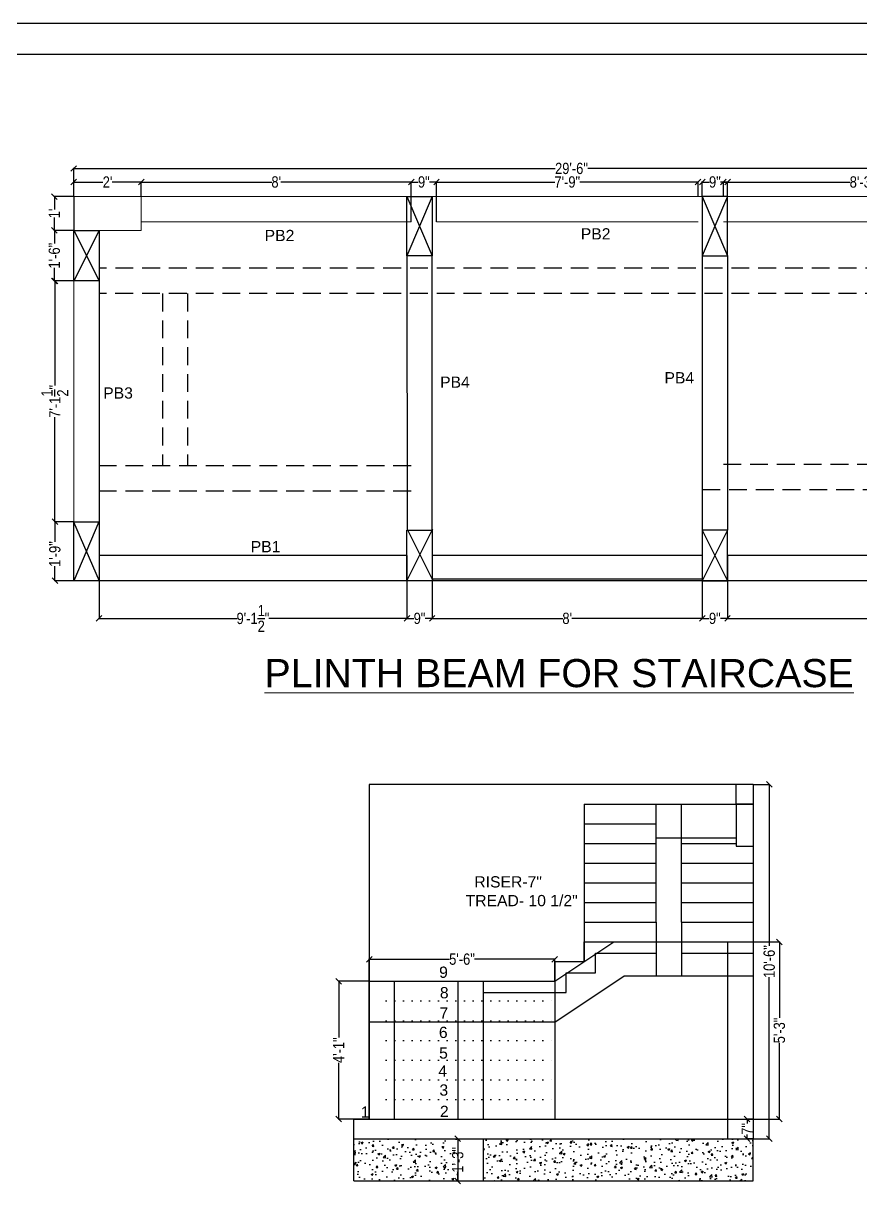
# Model space of a CAD drawing. Header units: inches. Extents: x 13054 to 48691, y 5623 to 20391.
# Drawn here: x 45022.6 to 45320.4, y 19081.8 to 19494.5 of the extents above; entities that cross this region are included whole.
import ezdxf

# ---------------------------------------------------------------- set-up
doc = ezdxf.new("R2010")
doc.units = ezdxf.units.IN
doc.header["$MEASUREMENT"] = 0
doc.linetypes.add('ACAD_ISO07W100', pattern=[3, 0, -3])
doc.linetypes.add('DASHED2', pattern=[9.525, 6.35, -3.175])
doc.layers.add('coloumn', color=1, linetype='Continuous')
doc.styles.get("Standard").update_dxf_attribs({"font": 'arial.ttf'})
doc.styles.add('TEXT', font='')
doc.styles.get('TEXT').set_extended_font_data('Arial Narrow')
doc.dimstyles.new('Copy of Standard', dxfattribs={"dimtxt": 4, "dimasz": 2, "dimexe": 0.18, "dimexo": 0.0625, "dimgap": 0.09, "dimtad": 0, "dimzin": 0, "dimdsep": 46, "dimlunit": 4, "dimtxsty": 'TEXT', "dimblk": 'OBLIQUE', "dimcen": 0.09, "dimclrd": 8, "dimclre": 8, "dimclrt": 256, "dimadec": 0, "dimazin": 0, "dimtfac": 1, "dimtofl": 0, "dimtmove": 0, "dimatfit": 3, "dimfxl": 1, "dimtolj": 1, "dimtzin": 0, "dimarcsym": 0})

# ---------------------------------------------------------------- blocks, each defined once
blk = doc.blocks.new('_Oblique')
at = {"color": 0, "linetype": 'Continuous', "lineweight": -2}
blk.add_line((-0.5, -0.5), (0.5, 0.5), dxfattribs=at)
blk = doc.blocks.new('*D1168')
at = {"color": 8, "lineweight": -2, "transparency": 16777216}
for p, q in [((45145.54, 19153.84), (45134.57, 19153.84)), ((45134.75, 19153.84), (45134.75, 19133.86)), ((45134.75, 19104.84), (45134.75, 19124.82)), ((45145.54, 19104.84), (45134.57, 19104.84))]:
    blk.add_line(p, q, dxfattribs=at)
at = {"layer": 'Defpoints', "color": 0, "transparency": 16777216}
for p in [(45145.6, 19153.84), (45134.75, 19104.84), (45145.6, 19104.84)]:
    blk.add_point(p, dxfattribs=at)
at = {"color": 8, "lineweight": -2, "transparency": 16777216, "xscale": 2, "yscale": 2, "zscale": 2}
for p, rotation in [((45134.75, 19153.84), 90), ((45134.75, 19104.84), 270)]:
    blk.add_blockref('_Oblique', p, dxfattribs=dict(at, rotation=rotation))
at = {"transparency": 16777216, "insert": (45134.75, 19129.34), "char_height": 4, "attachment_point": 5, "rotation": 90, "style": 'TEXT'}
blk.add_mtext('\\A1;4\'-1"', dxfattribs=at)
blk = doc.blocks.new('*D1169')
at = {"color": 8, "lineweight": -2, "transparency": 16777216}
for p, q in [((45282.17, 19167.84), (45291.66, 19167.84)), ((45291.48, 19167.84), (45291.48, 19140.79)), ((45291.48, 19104.84), (45291.48, 19131.88)), ((45273.17, 19104.84), (45291.66, 19104.84))]:
    blk.add_line(p, q, dxfattribs=at)
at = {"layer": 'Defpoints', "color": 0, "transparency": 16777216}
for p in [(45282.1, 19167.84), (45273.1, 19104.84), (45291.48, 19104.84)]:
    blk.add_point(p, dxfattribs=at)
at = {"color": 8, "lineweight": -2, "transparency": 16777216, "xscale": 2, "yscale": 2, "zscale": 2}
for p, rotation in [((45291.48, 19167.84), 90), ((45291.48, 19104.84), 270)]:
    blk.add_blockref('_Oblique', p, dxfattribs=dict(at, rotation=rotation))
at = {"transparency": 16777216, "insert": (45291.48, 19136.34), "char_height": 4, "attachment_point": 5, "rotation": 90, "style": 'TEXT'}
blk.add_mtext('\\A1;5\'-3"', dxfattribs=at)
blk = doc.blocks.new('*D1170')
at = {"color": 8, "lineweight": -2, "transparency": 16777216}
for p, q in [((45282.17, 19223.84), (45288.05, 19223.84)), ((45287.87, 19223.84), (45287.87, 19166.41)), ((45287.87, 19097.84), (45287.87, 19155.26)), ((45282.19, 19097.84), (45288.05, 19097.84))]:
    blk.add_line(p, q, dxfattribs=at)
at = {"layer": 'Defpoints', "color": 0, "transparency": 16777216}
for p in [(45282.1, 19223.84), (45282.13, 19097.84), (45287.87, 19097.84)]:
    blk.add_point(p, dxfattribs=at)
at = {"color": 8, "lineweight": -2, "transparency": 16777216, "xscale": 2, "yscale": 2, "zscale": 2}
for p, rotation in [((45287.87, 19223.84), 90), ((45287.87, 19097.84), 270)]:
    blk.add_blockref('_Oblique', p, dxfattribs=dict(at, rotation=rotation))
at = {"transparency": 16777216, "insert": (45287.87, 19160.84), "char_height": 4, "attachment_point": 5, "rotation": 90, "style": 'TEXT'}
blk.add_mtext('\\A1;10\'-6"', dxfattribs=at)
blk = doc.blocks.new('*D1171')
at = {"color": 8, "lineweight": -2, "transparency": 16777216}
for p, q in [((45145.6, 19153.9), (45145.6, 19161.88)), ((45145.6, 19161.7), (45174.15, 19161.7)), ((45211.6, 19161.7), (45183.06, 19161.7)), ((45211.6, 19153.9), (45211.6, 19161.88))]:
    blk.add_line(p, q, dxfattribs=at)
at = {"layer": 'Defpoints', "color": 0, "transparency": 16777216}
for p in [(45211.6, 19161.7), (45145.6, 19153.84), (45211.6, 19153.84)]:
    blk.add_point(p, dxfattribs=at)
at = {"color": 8, "lineweight": -2, "transparency": 16777216, "xscale": 2, "yscale": 2, "zscale": 2, "rotation": 180}
blk.add_blockref('_Oblique', (45145.6, 19161.7), dxfattribs=at)
at = {"color": 8, "lineweight": -2, "transparency": 16777216, "xscale": 2, "yscale": 2, "zscale": 2}
blk.add_blockref('_Oblique', (45211.6, 19161.7), dxfattribs=at)
at = {"transparency": 16777216, "insert": (45178.6, 19161.7), "char_height": 4, "attachment_point": 5, "style": 'TEXT'}
blk.add_mtext('\\A1;5\'-6"', dxfattribs=at)
blk = doc.blocks.new('*D1172')
at = {"color": 8, "lineweight": -2, "transparency": 16777216}
for p, q in [((45040.54, 19432.91), (45040.54, 19443.03)), ((45040.54, 19442.85), (45211.79, 19442.85)), ((45394.54, 19442.85), (45223.3, 19442.85)), ((45394.54, 19432.91), (45394.54, 19443.03))]:
    blk.add_line(p, q, dxfattribs=at)
at = {"layer": 'Defpoints', "color": 0, "transparency": 16777216}
for p in [(45040.54, 19442.85), (45040.54, 19432.85), (45394.54, 19432.85)]:
    blk.add_point(p, dxfattribs=at)
at = {"color": 8, "lineweight": -2, "transparency": 16777216, "xscale": 2, "yscale": 2, "zscale": 2, "rotation": 180}
blk.add_blockref('_Oblique', (45040.54, 19442.85), dxfattribs=at)
at = {"color": 8, "lineweight": -2, "transparency": 16777216, "xscale": 2, "yscale": 2, "zscale": 2}
blk.add_blockref('_Oblique', (45394.54, 19442.85), dxfattribs=at)
at = {"transparency": 16777216, "insert": (45217.54, 19442.85), "char_height": 4, "attachment_point": 5, "style": 'TEXT'}
blk.add_mtext('\\A1;29\'-6"', dxfattribs=at)
blk = doc.blocks.new('*D1180')
at = {"color": 8, "lineweight": -2, "transparency": 16777216}
for p, q in [((45040.48, 19317.27), (45033.64, 19317.27)), ((45033.82, 19317.27), (45033.82, 19310.06)), ((45033.82, 19296.27), (45033.82, 19301.46)), ((45040.48, 19296.27), (45033.64, 19296.27))]:
    blk.add_line(p, q, dxfattribs=at)
at = {"layer": 'Defpoints', "color": 0, "transparency": 16777216}
for p in [(45033.82, 19317.27), (45040.54, 19317.27), (45040.54, 19296.27)]:
    blk.add_point(p, dxfattribs=at)
at = {"color": 8, "lineweight": -2, "transparency": 16777216, "xscale": 2, "yscale": 2, "zscale": 2}
for p, rotation in [((45033.82, 19317.27), 90), ((45033.82, 19296.27), 270)]:
    blk.add_blockref('_Oblique', p, dxfattribs=dict(at, rotation=rotation))
at = {"transparency": 16777216, "insert": (45033.82, 19305.76), "char_height": 4, "attachment_point": 5, "rotation": 90, "style": 'TEXT'}
blk.add_mtext('\\A1;1\'-9"', dxfattribs=at)
blk = doc.blocks.new('*D1173')
at = {"color": 8, "lineweight": -2, "transparency": 16777216}
for p, q in [((45040.42, 19402.85), (45033.64, 19402.85)), ((45033.82, 19402.85), (45033.82, 19365.7)), ((45033.82, 19317.27), (45033.82, 19354.42)), ((45040.42, 19317.27), (45033.64, 19317.27))]:
    blk.add_line(p, q, dxfattribs=at)
at = {"layer": 'Defpoints', "color": 0, "transparency": 16777216}
for p in [(45033.82, 19402.85), (45040.48, 19402.85), (45040.48, 19317.27)]:
    blk.add_point(p, dxfattribs=at)
at = {"color": 8, "lineweight": -2, "transparency": 16777216, "xscale": 2, "yscale": 2, "zscale": 2}
for p, rotation in [((45033.82, 19402.85), 90), ((45033.82, 19317.27), 270)]:
    blk.add_blockref('_Oblique', p, dxfattribs=dict(at, rotation=rotation))
at = {"transparency": 16777216, "insert": (45033.82, 19360.06), "char_height": 4, "attachment_point": 5, "rotation": 90, "style": 'TEXT'}
blk.add_mtext('\\A1;7\'-1{\\H1x;\\S1/2;}"', dxfattribs=at)
blk = doc.blocks.new('*D1174')
at = {"color": 8, "lineweight": -2, "transparency": 16777216}
for p, q in [((45040.48, 19420.85), (45033.46, 19420.85)), ((45033.64, 19420.85), (45033.64, 19416.15)), ((45033.64, 19402.85), (45033.64, 19407.55)), ((45040.48, 19402.85), (45033.46, 19402.85))]:
    blk.add_line(p, q, dxfattribs=at)
at = {"layer": 'Defpoints', "color": 0, "transparency": 16777216}
for p in [(45033.64, 19420.85), (45040.54, 19420.85), (45040.54, 19402.85)]:
    blk.add_point(p, dxfattribs=at)
at = {"color": 8, "lineweight": -2, "transparency": 16777216, "xscale": 2, "yscale": 2, "zscale": 2}
for p, rotation in [((45033.64, 19420.85), 90), ((45033.64, 19402.85), 270)]:
    blk.add_blockref('_Oblique', p, dxfattribs=dict(at, rotation=rotation))
at = {"transparency": 16777216, "insert": (45033.64, 19411.85), "char_height": 4, "attachment_point": 5, "rotation": 90, "style": 'TEXT'}
blk.add_mtext('\\A1;1\'-6"', dxfattribs=at)
blk = doc.blocks.new('*D1181')
at = {"color": 8, "lineweight": -2, "transparency": 16777216}
for p, q in [((45040.48, 19432.85), (45033.46, 19432.85)), ((45033.64, 19432.85), (45033.64, 19428.3)), ((45033.64, 19420.85), (45033.64, 19425.41)), ((45040.48, 19420.85), (45033.46, 19420.85))]:
    blk.add_line(p, q, dxfattribs=at)
at = {"layer": 'Defpoints', "color": 0, "transparency": 16777216}
for p in [(45033.64, 19432.85), (45040.54, 19432.85), (45040.54, 19420.85)]:
    blk.add_point(p, dxfattribs=at)
at = {"color": 8, "lineweight": -2, "transparency": 16777216, "xscale": 2, "yscale": 2, "zscale": 2}
for p, rotation in [((45033.64, 19432.85), 90), ((45033.64, 19420.85), 270)]:
    blk.add_blockref('_Oblique', p, dxfattribs=dict(at, rotation=rotation))
at = {"transparency": 16777216, "insert": (45033.64, 19426.85), "char_height": 4, "attachment_point": 5, "rotation": 90, "style": 'TEXT'}
blk.add_mtext("\\A1;1'", dxfattribs=at)
blk = doc.blocks.new('*D1176')
at = {"color": 8, "lineweight": -2, "transparency": 16777216}
for p, q in [((45040.54, 19432.91), (45040.54, 19438.22)), ((45040.54, 19438.04), (45050.92, 19438.04)), ((45064.54, 19438.04), (45054.17, 19438.04)), ((45064.54, 19432.91), (45064.54, 19438.22))]:
    blk.add_line(p, q, dxfattribs=at)
at = {"layer": 'Defpoints', "color": 0, "transparency": 16777216}
for p in [(45064.54, 19438.04), (45040.54, 19432.85), (45064.54, 19432.85)]:
    blk.add_point(p, dxfattribs=at)
at = {"color": 8, "lineweight": -2, "transparency": 16777216, "xscale": 2, "yscale": 2, "zscale": 2, "rotation": 180}
blk.add_blockref('_Oblique', (45040.54, 19438.04), dxfattribs=at)
at = {"color": 8, "lineweight": -2, "transparency": 16777216, "xscale": 2, "yscale": 2, "zscale": 2}
blk.add_blockref('_Oblique', (45064.54, 19438.04), dxfattribs=at)
at = {"transparency": 16777216, "insert": (45052.54, 19438.04), "char_height": 4, "attachment_point": 5, "style": 'TEXT'}
blk.add_mtext("\\A1;2'", dxfattribs=at)
blk = doc.blocks.new('*D1183')
at = {"color": 8, "lineweight": -2, "transparency": 16777216}
for p, q in [((45064.54, 19432.91), (45064.54, 19438.22)), ((45064.54, 19438.04), (45110.95, 19438.04)), ((45160.54, 19438.04), (45114.14, 19438.04)), ((45160.54, 19423.91), (45160.54, 19438.22))]:
    blk.add_line(p, q, dxfattribs=at)
at = {"layer": 'Defpoints', "color": 0, "transparency": 16777216}
for p in [(45160.54, 19438.04), (45064.54, 19432.85), (45160.54, 19423.85)]:
    blk.add_point(p, dxfattribs=at)
at = {"color": 8, "lineweight": -2, "transparency": 16777216, "xscale": 2, "yscale": 2, "zscale": 2, "rotation": 180}
blk.add_blockref('_Oblique', (45064.54, 19438.04), dxfattribs=at)
at = {"color": 8, "lineweight": -2, "transparency": 16777216, "xscale": 2, "yscale": 2, "zscale": 2}
blk.add_blockref('_Oblique', (45160.54, 19438.04), dxfattribs=at)
at = {"transparency": 16777216, "insert": (45112.54, 19438.04), "char_height": 4, "attachment_point": 5, "style": 'TEXT'}
blk.add_mtext("\\A1;8'", dxfattribs=at)
blk = doc.blocks.new('*D1184')
at = {"color": 8, "lineweight": -2, "transparency": 16777216}
for p, q in [((45160.54, 19423.91), (45160.54, 19438.22)), ((45160.54, 19438.04), (45163.07, 19438.04)), ((45169.54, 19438.04), (45167.02, 19438.04)), ((45169.54, 19423.91), (45169.54, 19438.22))]:
    blk.add_line(p, q, dxfattribs=at)
at = {"layer": 'Defpoints', "color": 0, "transparency": 16777216}
for p in [(45160.54, 19438.04), (45160.54, 19423.85), (45169.54, 19423.85)]:
    blk.add_point(p, dxfattribs=at)
at = {"color": 8, "lineweight": -2, "transparency": 16777216, "xscale": 2, "yscale": 2, "zscale": 2, "rotation": 180}
blk.add_blockref('_Oblique', (45160.54, 19438.04), dxfattribs=at)
at = {"color": 8, "lineweight": -2, "transparency": 16777216, "xscale": 2, "yscale": 2, "zscale": 2}
blk.add_blockref('_Oblique', (45169.54, 19438.04), dxfattribs=at)
at = {"transparency": 16777216, "insert": (45165.04, 19438.04), "char_height": 4, "attachment_point": 5, "style": 'TEXT'}
blk.add_mtext('\\A1;9"', dxfattribs=at)
blk = doc.blocks.new('*D1177')
at = {"color": 8, "lineweight": -2, "transparency": 16777216}
for p, q in [((45169.54, 19432.91), (45169.54, 19438.22)), ((45169.54, 19438.04), (45211.6, 19438.04)), ((45262.54, 19438.04), (45220.48, 19438.04)), ((45262.54, 19432.91), (45262.54, 19438.22))]:
    blk.add_line(p, q, dxfattribs=at)
at = {"layer": 'Defpoints', "color": 0, "transparency": 16777216}
for p in [(45262.54, 19438.04), (45169.54, 19432.85), (45262.54, 19432.85)]:
    blk.add_point(p, dxfattribs=at)
at = {"color": 8, "lineweight": -2, "transparency": 16777216, "xscale": 2, "yscale": 2, "zscale": 2, "rotation": 180}
blk.add_blockref('_Oblique', (45169.54, 19438.04), dxfattribs=at)
at = {"color": 8, "lineweight": -2, "transparency": 16777216, "xscale": 2, "yscale": 2, "zscale": 2}
blk.add_blockref('_Oblique', (45262.54, 19438.04), dxfattribs=at)
at = {"transparency": 16777216, "insert": (45216.04, 19438.04), "char_height": 4, "attachment_point": 5, "style": 'TEXT'}
blk.add_mtext('\\A1;7\'-9"', dxfattribs=at)
blk = doc.blocks.new('*D1185')
at = {"color": 8, "lineweight": -2, "transparency": 16777216}
for p, q in [((45271.54, 19432.91), (45271.54, 19438.22)), ((45271.54, 19438.04), (45316.59, 19438.04)), ((45370.54, 19438.04), (45325.5, 19438.04)), ((45370.54, 19432.91), (45370.54, 19438.22))]:
    blk.add_line(p, q, dxfattribs=at)
at = {"layer": 'Defpoints', "color": 0, "transparency": 16777216}
for p in [(45370.54, 19438.04), (45271.54, 19432.85), (45370.54, 19432.85)]:
    blk.add_point(p, dxfattribs=at)
at = {"color": 8, "lineweight": -2, "transparency": 16777216, "xscale": 2, "yscale": 2, "zscale": 2, "rotation": 180}
blk.add_blockref('_Oblique', (45271.54, 19438.04), dxfattribs=at)
at = {"color": 8, "lineweight": -2, "transparency": 16777216, "xscale": 2, "yscale": 2, "zscale": 2}
blk.add_blockref('_Oblique', (45370.54, 19438.04), dxfattribs=at)
at = {"transparency": 16777216, "insert": (45321.04, 19438.04), "char_height": 4, "attachment_point": 5, "style": 'TEXT'}
blk.add_mtext('\\A1;8\'-3"', dxfattribs=at)
blk = doc.blocks.new('*D1265')
at = {"color": 8, "lineweight": -2, "transparency": 16777216}
for p, q in [((45264.04, 19432.91), (45264.04, 19438.22)), ((45264.04, 19438.04), (45266.56, 19438.04)), ((45273.04, 19438.04), (45270.52, 19438.04)), ((45273.04, 19432.91), (45273.04, 19438.22))]:
    blk.add_line(p, q, dxfattribs=at)
at = {"layer": 'Defpoints', "color": 0, "transparency": 16777216}
for p in [(45273.04, 19438.04), (45264.04, 19432.85), (45273.04, 19432.85)]:
    blk.add_point(p, dxfattribs=at)
at = {"color": 8, "lineweight": -2, "transparency": 16777216, "xscale": 2, "yscale": 2, "zscale": 2, "rotation": 180}
blk.add_blockref('_Oblique', (45264.04, 19438.04), dxfattribs=at)
at = {"color": 8, "lineweight": -2, "transparency": 16777216, "xscale": 2, "yscale": 2, "zscale": 2}
blk.add_blockref('_Oblique', (45273.04, 19438.04), dxfattribs=at)
at = {"transparency": 16777216, "insert": (45268.54, 19438.04), "char_height": 4, "attachment_point": 5, "style": 'TEXT'}
blk.add_mtext('\\A1;9"', dxfattribs=at)
blk = doc.blocks.new('*D1266')
at = {"color": 8, "lineweight": -2, "transparency": 16777216}
for p, q in [((45177.04, 19097.84), (45176.92, 19097.84)), ((45177.1, 19097.84), (45177.1, 19094.64)), ((45177.1, 19082.84), (45177.1, 19086.04)), ((45177.04, 19082.84), (45176.92, 19082.84))]:
    blk.add_line(p, q, dxfattribs=at)
at = {"layer": 'Defpoints', "color": 0, "transparency": 16777216}
for p in [(45177.1, 19097.84), (45177.1, 19082.84), (45177.1, 19082.84)]:
    blk.add_point(p, dxfattribs=at)
at = {"color": 8, "lineweight": -2, "transparency": 16777216, "xscale": 2, "yscale": 2, "zscale": 2}
for p, rotation in [((45177.1, 19097.84), 90), ((45177.1, 19082.84), 270)]:
    blk.add_blockref('_Oblique', p, dxfattribs=dict(at, rotation=rotation))
at = {"transparency": 16777216, "insert": (45177.1, 19090.34), "char_height": 4, "attachment_point": 5, "rotation": 90, "style": 'TEXT'}
blk.add_mtext('\\A1;1\'-3"', dxfattribs=at)
blk = doc.blocks.new('*D1267')
at = {"color": 8, "lineweight": -2, "transparency": 16777216}
for p, q in [((45282.04, 19104.84), (45279.82, 19104.84)), ((45280, 19104.84), (45280, 19103.3)), ((45280, 19097.84), (45280, 19099.37)), ((45282.13, 19097.84), (45279.82, 19097.84))]:
    blk.add_line(p, q, dxfattribs=at)
at = {"layer": 'Defpoints', "color": 0, "transparency": 16777216}
for p in [(45280, 19104.84), (45282.1, 19104.84), (45282.19, 19097.84)]:
    blk.add_point(p, dxfattribs=at)
at = {"color": 8, "lineweight": -2, "transparency": 16777216, "xscale": 2, "yscale": 2, "zscale": 2}
for p, rotation in [((45280, 19104.84), 90), ((45280, 19097.84), 270)]:
    blk.add_blockref('_Oblique', p, dxfattribs=dict(at, rotation=rotation))
at = {"transparency": 16777216, "insert": (45280, 19101.34), "char_height": 4, "attachment_point": 5, "rotation": 90, "style": 'TEXT'}
blk.add_mtext('\\A1;7"', dxfattribs=at)
blk = doc.blocks.new('*D1293')
at = {"color": 8, "lineweight": -2, "transparency": 16777216}
for p, q in [((45049.54, 19305.21), (45049.54, 19282.69)), ((45159, 19305.21), (45159, 19282.69)), ((45049.54, 19282.87), (45098.61, 19282.87)), ((45159, 19282.87), (45109.93, 19282.87))]:
    blk.add_line(p, q, dxfattribs=at)
at = {"layer": 'Defpoints', "color": 0, "transparency": 16777216}
for p in [(45049.54, 19305.27), (45159, 19305.27), (45159, 19282.87)]:
    blk.add_point(p, dxfattribs=at)
at = {"color": 8, "lineweight": -2, "transparency": 16777216, "xscale": 2, "yscale": 2, "zscale": 2, "rotation": 180}
blk.add_blockref('_Oblique', (45049.54, 19282.87), dxfattribs=at)
at = {"color": 8, "lineweight": -2, "transparency": 16777216, "xscale": 2, "yscale": 2, "zscale": 2}
blk.add_blockref('_Oblique', (45159, 19282.87), dxfattribs=at)
at = {"transparency": 16777216, "insert": (45104.27, 19282.87), "char_height": 4, "attachment_point": 5, "style": 'TEXT'}
blk.add_mtext('\\A1;9\'-1{\\H1x;\\S1/2;}"', dxfattribs=at)
blk = doc.blocks.new('*D1294')
at = {"color": 8, "lineweight": -2, "transparency": 16777216}
for p, q in [((45159, 19305.21), (45159, 19282.69)), ((45168, 19305.21), (45168, 19282.69)), ((45159, 19282.87), (45161.52, 19282.87)), ((45168, 19282.87), (45165.47, 19282.87))]:
    blk.add_line(p, q, dxfattribs=at)
at = {"layer": 'Defpoints', "color": 0, "transparency": 16777216}
for p in [(45159, 19305.27), (45168, 19305.27), (45168, 19282.87)]:
    blk.add_point(p, dxfattribs=at)
at = {"color": 8, "lineweight": -2, "transparency": 16777216, "xscale": 2, "yscale": 2, "zscale": 2, "rotation": 180}
blk.add_blockref('_Oblique', (45159, 19282.87), dxfattribs=at)
at = {"color": 8, "lineweight": -2, "transparency": 16777216, "xscale": 2, "yscale": 2, "zscale": 2}
blk.add_blockref('_Oblique', (45168, 19282.87), dxfattribs=at)
at = {"transparency": 16777216, "insert": (45163.5, 19282.87), "char_height": 4, "attachment_point": 5, "style": 'TEXT'}
blk.add_mtext('\\A1;9"', dxfattribs=at)
blk = doc.blocks.new('*D1295')
at = {"color": 8, "lineweight": -2, "transparency": 16777216}
for p, q in [((45168, 19305.21), (45168, 19282.69)), ((45264.02, 19305.21), (45264.02, 19282.69)), ((45168, 19282.87), (45214.41, 19282.87)), ((45264.02, 19282.87), (45217.61, 19282.87))]:
    blk.add_line(p, q, dxfattribs=at)
at = {"layer": 'Defpoints', "color": 0, "transparency": 16777216}
for p in [(45168, 19305.27), (45264.02, 19305.27), (45264.02, 19282.87)]:
    blk.add_point(p, dxfattribs=at)
at = {"color": 8, "lineweight": -2, "transparency": 16777216, "xscale": 2, "yscale": 2, "zscale": 2, "rotation": 180}
blk.add_blockref('_Oblique', (45168, 19282.87), dxfattribs=at)
at = {"color": 8, "lineweight": -2, "transparency": 16777216, "xscale": 2, "yscale": 2, "zscale": 2}
blk.add_blockref('_Oblique', (45264.02, 19282.87), dxfattribs=at)
at = {"transparency": 16777216, "insert": (45216.01, 19282.87), "char_height": 4, "attachment_point": 5, "style": 'TEXT'}
blk.add_mtext("\\A1;8'", dxfattribs=at)
blk = doc.blocks.new('*D1296')
at = {"color": 8, "lineweight": -2, "transparency": 16777216}
for p, q in [((45264.02, 19305.21), (45264.02, 19282.69)), ((45273.02, 19305.21), (45273.02, 19282.69)), ((45264.02, 19282.87), (45266.54, 19282.87)), ((45273.02, 19282.87), (45270.5, 19282.87))]:
    blk.add_line(p, q, dxfattribs=at)
at = {"layer": 'Defpoints', "color": 0, "transparency": 16777216}
for p in [(45264.02, 19305.27), (45273.02, 19305.27), (45273.02, 19282.87)]:
    blk.add_point(p, dxfattribs=at)
at = {"color": 8, "lineweight": -2, "transparency": 16777216, "xscale": 2, "yscale": 2, "zscale": 2, "rotation": 180}
blk.add_blockref('_Oblique', (45264.02, 19282.87), dxfattribs=at)
at = {"color": 8, "lineweight": -2, "transparency": 16777216, "xscale": 2, "yscale": 2, "zscale": 2}
blk.add_blockref('_Oblique', (45273.02, 19282.87), dxfattribs=at)
at = {"transparency": 16777216, "insert": (45268.52, 19282.87), "char_height": 4, "attachment_point": 5, "style": 'TEXT'}
blk.add_mtext('\\A1;9"', dxfattribs=at)
blk = doc.blocks.new('*D1297')
at = {"color": 8, "lineweight": -2, "transparency": 16777216}
for p, q in [((45273.02, 19305.21), (45273.02, 19282.69)), ((45385.52, 19305.21), (45385.52, 19282.69)), ((45273.02, 19282.87), (45323.61, 19282.87)), ((45385.52, 19282.87), (45334.93, 19282.87))]:
    blk.add_line(p, q, dxfattribs=at)
at = {"layer": 'Defpoints', "color": 0, "transparency": 16777216}
for p in [(45273.02, 19305.27), (45385.52, 19305.27), (45385.52, 19282.87)]:
    blk.add_point(p, dxfattribs=at)
at = {"color": 8, "lineweight": -2, "transparency": 16777216, "xscale": 2, "yscale": 2, "zscale": 2, "rotation": 180}
blk.add_blockref('_Oblique', (45273.02, 19282.87), dxfattribs=at)
at = {"color": 8, "lineweight": -2, "transparency": 16777216, "xscale": 2, "yscale": 2, "zscale": 2}
blk.add_blockref('_Oblique', (45385.52, 19282.87), dxfattribs=at)
at = {"transparency": 16777216, "insert": (45329.27, 19282.87), "char_height": 4, "attachment_point": 5, "style": 'TEXT'}
blk.add_mtext('\\A1;9\'-4{\\H1x;\\S1/2;}"', dxfattribs=at)

msp = doc.modelspace()

# ---------------------------------------------------------------- hatches: boundary and pattern name
at = {"transparency": 33554687}
h = msp.add_hatch(dxfattribs=at)
h.set_pattern_fill('AR-CONC', color=1)
h.set_pattern_definition([(50, (7375.107, 6259.212), (7.1726018, -0.62752135), [0.75, -8.25]), (355, (7375.107, 6259.212), (-1.3875133, 7.5219213), [0.6, -6.6]), (100.451444, (7375.705, 6259.16), (5.7850885, 6.8943999), [0.6374019, -7.0114211]), (46.1842, (7375.107, 6261.212), (10.6724133, -1.6551928), [1.125, -12.375]), (96.635635, (7375.996, 6261.074), (9.3466195, 9.741186), [0.9561034, -10.5171376]), (351.184164, (7375.107, 6261.212), (9.3466195, 9.741186), [0.9, -9.9]), (21, (7376.107, 6260.712), (5.9690705, -4.0261889), [0.75, -8.25]), (326, (7376.107, 6260.712), (2.4331533, 7.2515005), [0.6, -6.6]), (71.451445, (7376.6044, 6260.377), (8.4022238, 3.2253115), [0.6374019, -7.0114211]), (37.5, (7375.107, 6259.2123), (0.12159855, 3.32893854), [0, -6.52, 0, -6.7, 0, -6.625]), (7.5, (7375.107, 6259.2123), (2.63069537, 3.94411712), [0, -3.82, 0, -6.37, 0, -2.525]), (327.5, (7372.877, 6259.2123), (5.33822436, -0.22554872), [0, -2.5, 0, -7.8, 0, -10.35]), (317.5, (7371.877, 6259.2123), (5.8318617, 1.0010498), [0, -3.25, 0, -5.18, 0, -7.35])])
h.paths.add_polyline_path([(45186.103, 19097.838), (45186.103, 19082.838), (45282.126, 19082.838), (45282.126, 19097.838)])
h.paths.add_polyline_path([(45177.103, 19082.838), (45177.103, 19097.838), (45140.103, 19097.838), (45140.103, 19082.838)])

# ---------------------------------------------------------------- linework, layer by layer
for p, q in [((44556, 19494.509), (45823.727, 19494.509)), ((44566.992, 19483.517), (45812.735, 19483.517)), ((45167.996, 19314.443), (45168.043, 19411.851)), ((45264.043, 19411.851), (45264.043, 19314.27)), ((45273.043, 19411.851), (45273.017, 19314.27)), ((45049.543, 19402.851), (45049.543, 19314.27)), ((45158.996, 19305.27), (45049.543, 19305.27)), ((45264.018, 19305.27), (45167.996, 19305.27)), ((45385.52, 19305.27), (45273.018, 19305.27)), ((45394.52, 19296.27), (45040.543, 19296.27)), ((45145.603, 19223.838), (45145.603, 19104.838)), ((45151.603, 19223.838), (45145.603, 19223.838)), ((45282.103, 19223.838), (45148.603, 19223.838)), ((45276.103, 19216.838), (45276.103, 19223.838)), ((45282.103, 19223.838), (45282.103, 19097.838)), ((45282.103, 19223.838), (45282.103, 19209.838)), ((45222.103, 19216.838), (45222.103, 19160.838)), ((45222.103, 19216.838), (45282.103, 19216.838)), ((45247.603, 19174.838), (45247.603, 19216.838)), ((45256.603, 19174.838), (45256.603, 19216.838)), ((45282.103, 19216.838), (45276.103, 19216.838)), ((45276.103, 19216.838), (45276.103, 19201.838)), ((45222.103, 19209.838), (45247.603, 19209.838)), ((45222.103, 19202.838), (45247.603, 19202.838)), ((45276.103, 19204.767), (45247.603, 19204.767)), ((45256.603, 19202.838), (45276.103, 19202.838)), ((45276.103, 19201.838), (45282.103, 19201.838)), ((45222.103, 19195.838), (45247.603, 19195.838)), ((45256.603, 19195.838), (45282.103, 19195.838)), ((45222.103, 19188.838), (45247.603, 19188.838)), ((45256.603, 19188.838), (45282.103, 19188.838)), ((45222.103, 19181.838), (45247.603, 19181.838)), ((45256.603, 19181.838), (45282.103, 19181.838)), ((45222.103, 19174.838), (45247.603, 19174.838)), ((45247.603, 19174.838), (45247.603, 19155.838)), ((45256.603, 19174.838), (45282.103, 19174.838)), ((45256.603, 19174.838), (45256.603, 19155.838)), ((45222.103, 19160.838), (45222.103, 19167.838)), ((45222.103, 19167.838), (45247.603, 19167.838)), ((45256.603, 19167.838), (45282.103, 19167.838)), ((45273.103, 19097.838), (45273.103, 19167.838)), ((45211.603, 19160.838), (45211.603, 19104.838)), ((45211.603, 19153.838), (45211.603, 19160.838)), ((45211.603, 19160.838), (45222.103, 19160.838)), ((45154.603, 19104.838), (45154.603, 19153.838)), ((45177.103, 19153.838), (45177.103, 19104.838)), ((45186.103, 19153.838), (45186.103, 19104.838)), ((45140.103, 19097.838), (45140.103, 19104.838)), ((45140.103, 19104.838), (45273.103, 19104.838)), ((45140.103, 19097.838), (45282.126, 19097.838)), ((45140.103, 19082.838), (45140.103, 19097.838)), ((45177.103, 19097.838), (45177.103, 19082.838)), ((45186.103, 19097.838), (45186.103, 19082.838)), ((45282.126, 19082.838), (45282.126, 19097.838)), ((45140.103, 19082.838), (45282.126, 19082.838))]:
    msp.add_line(p, q)
at = {"linetype": 'ByBlock', "lineweight": 0}
for p, q in [((45040.543, 19432.851), (45394.543, 19432.851)), ((45064.543, 19432.851), (45064.543, 19420.851)), ((45040.543, 19420.851), (45064.543, 19420.851)), ((45064.543, 19423.851), (45160.545, 19423.851)), ((45169.543, 19423.851), (45262.543, 19423.851)), ((45271.543, 19423.851), (45370.543, 19423.851)), ((45040.543, 19402.851), (45040.543, 19314.27))]:
    msp.add_line(p, q, dxfattribs=at)
at = {"transparency": 33554534}
for p, q in [((45040.543, 19432.851), (45040.543, 19420.851)), ((45167.996, 19302.27), (45168.043, 19302.27)), ((45168.068, 19296.95), (45264.018, 19296.969)), ((45226.103, 19156.838), (45226.103, 19163.838)), ((45226.103, 19163.838), (45247.603, 19163.838)), ((45256.603, 19163.838), (45282.103, 19163.838)), ((45215.603, 19149.838), (45215.603, 19156.838)), ((45215.603, 19156.838), (45226.103, 19156.838)), ((45186.103, 19149.838), (45215.603, 19149.838))]:
    msp.add_line(p, q, dxfattribs=at)
at = {"color": 1, "linetype": 'ByBlock', "lineweight": 25}
for p, q in [((45168.043, 19432.851), (45159.043, 19411.851)), ((45159.043, 19432.851), (45168.043, 19411.851)), ((45273.043, 19432.851), (45264.043, 19411.851)), ((45264.043, 19432.851), (45273.043, 19411.851)), ((45040.544, 19420.851), (45049.543, 19402.851)), ((45049.543, 19420.851), (45040.545, 19402.851)), ((45040.458, 19317.27), (45049.543, 19296.27)), ((45049.457, 19317.27), (45040.543, 19296.27)), ((45168.068, 19314.587), (45159.068, 19296.588)), ((45159.069, 19314.587), (45168.068, 19296.568)), ((45264.018, 19314.27), (45273.018, 19296.271)), ((45273.017, 19314.27), (45264.018, 19296.251))]:
    msp.add_line(p, q, dxfattribs=at)
at = {"linetype": 'ByBlock', "lineweight": 25}
msp.add_line((45159.043, 19411.851), (45159.044, 19314.27), dxfattribs=at)
at = {"color": 14, "linetype": 'DASHED2', "transparency": 33554534}
for p, q in [((45385.543, 19407.351), (45049.543, 19407.351)), ((45385.52, 19398.351), (45049.543, 19398.351)), ((45072.043, 19398.351), (45072.043, 19337.119)), ((45081.043, 19398.351), (45081.043, 19337.119)), ((45160.527, 19337.119), (45049.543, 19337.119)), ((45160.525, 19328.119), (45049.543, 19328.119))]:
    msp.add_line(p, q, dxfattribs=at)
at = {"color": 26, "linetype": 'DASHED2', "transparency": 33554534}
for p, q in [((45271.543, 19337.723), (45388.52, 19337.723)), ((45264.043, 19328.723), (45388.52, 19328.723))]:
    msp.add_line(p, q, dxfattribs=at)
at = {"color": 1}
for p, q in [((45211.603, 19153.838), (45232.603, 19167.838)), ((45232.603, 19167.838), (45282.103, 19167.838)), ((45145.603, 19153.838), (45211.603, 19153.838)), ((45211.603, 19139.355), (45236.328, 19155.838)), ((45236.328, 19155.838), (45282.103, 19155.838)), ((45211.603, 19139.355), (45145.603, 19139.355))]:
    msp.add_line(p, q, dxfattribs=at)
at = {"linetype": 'ACAD_ISO07W100'}
for p, q in [((45151.603, 19146.838), (45211.603, 19146.838)), ((45151.603, 19139.838), (45211.603, 19139.838)), ((45151.603, 19132.838), (45211.603, 19132.838)), ((45151.603, 19125.838), (45211.603, 19125.838)), ((45151.603, 19118.838), (45211.603, 19118.838)), ((45151.603, 19111.838), (45211.603, 19111.838))]:
    msp.add_line(p, q, dxfattribs=at)
at = {"color": 1, "linetype": 'ByBlock', "lineweight": 25}
for points in [[(45159.043, 19432.851), (45168.043, 19432.851), (45168.043, 19411.851), (45159.043, 19411.851)], [(45273.043, 19432.851), (45264.043, 19432.851), (45264.043, 19411.851), (45273.043, 19411.851)], [(45040.543, 19420.851), (45049.543, 19420.851), (45049.543, 19402.851), (45040.543, 19402.851)], [(45040.543, 19317.27), (45049.543, 19317.27), (45049.543, 19296.27), (45040.543, 19296.27)], [(45158.996, 19314.27), (45167.996, 19314.27), (45167.996, 19296.27), (45158.996, 19296.27)], [(45273.018, 19314.27), (45264.018, 19314.27), (45264.018, 19296.27), (45273.018, 19296.27)]]:
    msp.add_lwpolyline(points, close=True, dxfattribs=at)
at = {"layer": 'coloumn'}
for p, q in [((45163.603, 19223.838), (45145.603, 19223.838)), ((45145.603, 19104.838), (45145.603, 19153.838))]:
    msp.add_line(p, q, dxfattribs=at)

# ---------------------------------------------------------------- texts
at = {"linetype": 'ByBlock', "lineweight": 0}
for s, width, gutter_width, insert, char_height, attachment_point in [('{\\C240;\\c2367469;PB2}', 13.69986, 1, (45118.98, 19421.033), 4, 3), ('{\\C240;\\c2367469;PB2}', 13.69986, 1, (45231.405, 19421.611), 4, 3), ('{\\C240;\\c2367469;PB3}', 13.69986, 1, (45061.574, 19365.03), 4, 3), ('{\\C240;\\c2367469;PB1}', 13.69986, 1, (45114.033, 19310.394), 4, 3), ('{\\LPLINTH BEAM FOR STAIRCASE }', 287.32488, 189.162, (45108.37, 19268.422), 10, 1)]:
    msp.add_mtext_dynamic_manual_height_columns(s, width=width, gutter_width=gutter_width, heights=[0], dxfattribs=dict(at, insert=insert, char_height=char_height, attachment_point=attachment_point))
at = {"linetype": 'ACAD_ISO07W100', "lineweight": 0, "transparency": 33554687, "char_height": 4}
for insert, attachment_point in [((45181.373, 19368.886), 3), ((45250.596, 19370.438), 1)]:
    msp.add_mtext_dynamic_manual_height_columns('{\\C240;\\c2367469;PB4}', width=13.69986, gutter_width=1, heights=[0], dxfattribs=dict(at, insert=insert, attachment_point=attachment_point))
at = {"char_height": 4, "attachment_point": 1}
for s, width, insert in [('\\A1;  RISER-7"\\PTREAD- 10 1/2"', 66.71094, (45179.887, 19191.203)), ('1', 10.54364, (45142.62, 19109.356))]:
    msp.add_mtext_dynamic_manual_height_columns(s, width=width, gutter_width=1, heights=[0], dxfattribs=dict(at, insert=insert))
at = {"transparency": 33554534, "char_height": 4, "attachment_point": 3}
for s, insert in [('9', (45173.569, 19159.076)), ('8', (45173.845, 19151.778)), ('7', (45173.715, 19144.552)), ('6', (45173.49, 19137.673)), ('5', (45173.572, 19130.337)), ('4', (45173.275, 19123.923)), ('3', (45173.688, 19117.181)), ('2', (45173.864, 19109.576))]:
    msp.add_mtext_dynamic_manual_height_columns(s, width=10.54364, gutter_width=1, heights=[0], dxfattribs=dict(at, insert=insert))

# ---------------------------------------------------------------- dimensions: what is measured, and where the dimension line sits
for base, p1, p2, picture, middle in [((45040.543, 19442.851), (45394.543, 19432.851), (45040.543, 19432.851), '*D1172', (45217.543, 19442.851)), ((45064.543, 19438.042), (45040.543, 19432.851), (45064.543, 19432.851), '*D1176', (45052.543, 19438.042)), ((45160.545, 19438.042), (45064.543, 19432.851), (45160.545, 19423.851), '*D1183', (45112.544, 19438.042)), ((45160.545, 19438.042), (45169.543, 19423.851), (45160.545, 19423.851), '*D1184', (45165.044, 19438.042)), ((45262.543, 19438.042), (45169.543, 19432.851), (45262.543, 19432.851), '*D1177', (45216.043, 19438.042)), ((45273.043, 19438.042), (45264.043, 19432.851), (45273.043, 19432.851), '*D1265', (45268.543, 19438.042)), ((45370.543, 19438.042), (45271.543, 19432.851), (45370.543, 19432.851), '*D1185', (45321.043, 19438.042)), ((45158.996, 19282.87), (45049.543, 19305.27), (45158.996, 19305.27), '*D1293', (45104.27, 19282.87)), ((45167.996, 19282.87), (45158.996, 19305.27), (45167.996, 19305.27), '*D1294', (45163.496, 19282.87)), ((45264.018, 19282.87), (45167.996, 19305.27), (45264.018, 19305.27), '*D1295', (45216.007, 19282.87)), ((45273.018, 19282.87), (45264.018, 19305.27), (45273.018, 19305.27), '*D1296', (45268.518, 19282.87)), ((45385.52, 19282.87), (45273.018, 19305.27), (45385.52, 19305.27), '*D1297', (45329.269, 19282.87)), ((45211.603, 19161.697), (45145.603, 19153.838), (45211.603, 19153.838), '*D1171', (45178.603, 19161.697))]:
    dim = msp.add_linear_dim(base=base, p1=p1, p2=p2, dimstyle='Copy of Standard')
    dim.commit()
    dim.dimension.update_dxf_attribs({"geometry": picture, "text_midpoint": middle})
for base, p1, p2, angle, picture, middle in [((45033.642, 19432.851), (45040.543, 19420.851), (45040.543, 19432.851), 270, '*D1181', (45033.642, 19426.851)), ((45033.642, 19420.851), (45040.543, 19402.851), (45040.543, 19420.851), 270, '*D1174', (45033.642, 19411.851)), ((45033.822, 19402.851), (45040.481, 19317.27), (45040.481, 19402.851), 270, '*D1173', (45033.822, 19360.06)), ((45287.874, 19097.838), (45282.103, 19223.838), (45282.126, 19097.838), 90, '*D1170', (45287.874, 19160.838)), ((45291.481, 19104.838), (45282.103, 19167.838), (45273.103, 19104.838), 90, '*D1169', (45291.481, 19136.338)), ((45134.747, 19104.838), (45145.603, 19153.838), (45145.603, 19104.838), 90, '*D1168', (45134.747, 19129.338)), ((45280, 19104.838), (45282.189, 19097.838), (45282.103, 19104.838), 90, '*D1267', (45280, 19101.338)), ((45177.103, 19082.838), (45177.103, 19097.838), (45177.103, 19082.838), 90, '*D1266', (45177.103, 19090.338))]:
    dim = msp.add_linear_dim(base=base, p1=p1, p2=p2, angle=angle, dimstyle='Copy of Standard')
    dim.commit()
    dim.dimension.update_dxf_attribs({"geometry": picture, "text_midpoint": middle})
dim = msp.add_linear_dim(base=(45033.822, 19317.27), p1=(45040.543, 19296.27), p2=(45040.543, 19317.27), angle=270, dimstyle='Copy of Standard')
dim.commit()
dim.dimension.update_dxf_attribs({"geometry": '*D1180', "text_midpoint": (45033.822, 19305.764), "dimtype": 160})

doc.saveas('drawing.dxf')
